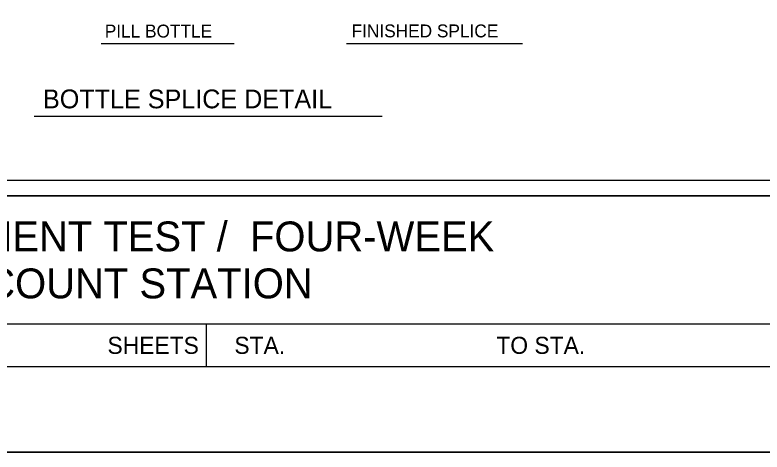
# Model space of a CAD drawing. Extents: x 17216 to 18874, y 6612 to 8544.
# Drawn here: x 18673.5 to 18760.9, y 8104.4 to 8155.6 of the extents above; entities that cross this region are included whole.
import ezdxf

# ---------------------------------------------------------------- set-up
doc = ezdxf.new("R2010")
doc.units = 0
for name, color, linetype in [('Design_EX_Roadway Notes', 7, 'Continuous'), ('Level 48', 7, 'Continuous'), ('Sheets_50 Reference Boundary', 7, 'Continuous'), ('Sheets_General Details', 7, 'Continuous'), ('Sheets_Printer Plotting Border', 7, 'Continuous')]:
    doc.layers.add(name, color=color, linetype=linetype)

msp = doc.modelspace()

# ---------------------------------------------------------------- linework, layer by layer
at = {"layer": 'Design_EX_Roadway Notes'}
for p, q in [((18683.571, 8152.201), (18699.119, 8152.201)), ((18712.288, 8152.201), (18732.886, 8152.201))]:
    msp.add_line(p, q, dxfattribs=at)
at = {"layer": 'Level 48'}
msp.add_lwpolyline([(18193.853, 8544.374), (18873.853, 8544.374), (18873.853, 8104.374), (18193.853, 8104.374)], close=True, dxfattribs=at)
at = {"layer": 'Sheets_50 Reference Boundary'}
msp.add_lwpolyline([(18233.853, 8534.37), (18863.853, 8534.37), (18863.853, 8134.374), (18233.853, 8134.374)], close=True, dxfattribs=at)
at = {"layer": 'Sheets_General Details'}
for p, q in [((18675.722, 8143.7), (18716.462, 8143.7)), ((18233.853, 8134.374), (18863.853, 8134.374)), ((18609.338, 8119.374), (18763.338, 8119.374)), ((18695.853, 8119.374), (18695.853, 8114.374)), ((18873.853, 8104.374), (18193.853, 8104.374))]:
    msp.add_line(p, q, dxfattribs=at)
msp.add_lwpolyline([(18233.853, 8534.374), (18863.853, 8534.374), (18863.853, 8114.374), (18233.853, 8114.374)], close=True, dxfattribs=at)
msp.add_lwpolyline([(18551.353, 8331.872), (18863.253, 8331.872), (18863.253, 8136.172), (18551.353, 8136.172), (18551.353, 8331.872)], dxfattribs=at)
at = {"layer": 'Sheets_Printer Plotting Border'}
msp.add_lwpolyline([(18193.853, 8104.374), (18873.853, 8104.374), (18873.853, 8544.374), (18193.853, 8544.374)], close=True, dxfattribs=at)

# ---------------------------------------------------------------- texts
at = {"layer": 'Design_EX_Roadway Notes'}
for s, p in [('PILL BOTTLE', (18683.982, 8152.918)), ('FINISHED SPLICE', (18712.873, 8152.937))]:
    msp.add_text(s, height=1.51002, dxfattribs=at).set_placement(p)
at = {"layer": 'Sheets_General Details'}
for s, height, p in [('BOTTLE SPLICE DETAIL', 2.20002, (18676.752, 8144.63)), ('EQUIPMENT TEST /  FOUR-WEEK', 3.5, (18654.69, 8127.874)), ('COUNT STATION', 3.5, (18670.101, 8122.374)), ('SHEETS', 2, (18684.294, 8115.874)), ('STA.', 2, (18699.151, 8115.874)), ('TO STA.', 2, (18729.817, 8115.874))]:
    msp.add_text(s, height=height, dxfattribs=at).set_placement(p)

doc.saveas('drawing.dxf')
